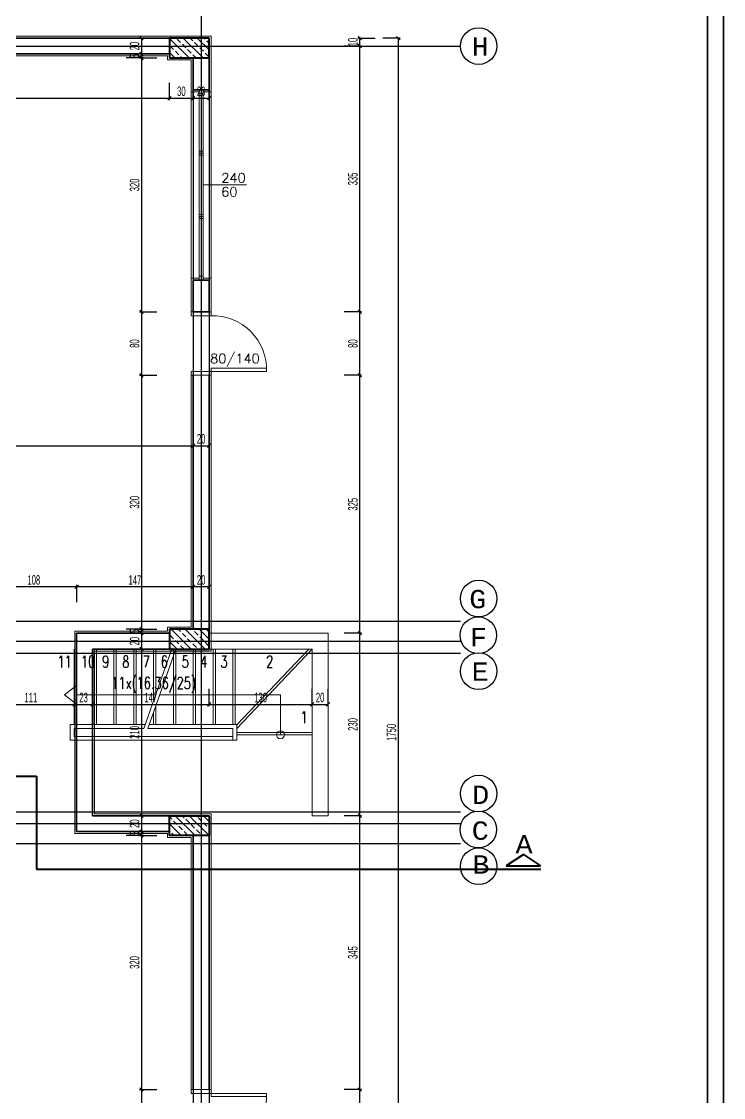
# Model space of a CAD drawing. Header units: inches. Extents: x -7543 to -822, y 102837 to 190349.
# Drawn here: x -831.948 to -831.771, y 102836.8934 to 102837.1646 of the extents above; entities that cross this region are included whole.
import ezdxf

# ---------------------------------------------------------------- set-up
doc = ezdxf.new("R2010")
doc.units = ezdxf.units.IN
doc.header["$MEASUREMENT"] = 0
for name, pattern in [('ACAD_ISO07W100', [3, 0, -3]), ('DASHDOTX2', [2, 1, -0.5, 0, -0.5]), ('DASHED', [19.049999999999997, 12.7, -6.35])]:
    doc.linetypes.add(name, pattern=pattern)
doc.layers.get('Defpoints').update_dxf_attribs({"lineweight": 25})
for name, color, linetype, lineweight in [('AKS', 1, 'Continuous', 25), ('ICOL', 55, 'Continuous', 25), ('KESİT', 7, 'Continuous', 40), ('KOLON', 2, 'Continuous', 40), ('SIVA', 150, 'Continuous', 15), ('TARAMA', 8, 'Continuous', 25), ('YAZI', 7, 'Continuous', 25)]:
    doc.layers.add(name, color=color, linetype=linetype, lineweight=lineweight)
for name, color, linetype, lineweight, true_color in [('DUVAR', 7, 'Continuous', 35, 0xfc4642), ('KAPI', 7, 'Continuous', 18, 0xffb360), ('MERDİVEN', 7, 'Continuous', 20, 0x16c244), ('PENCERE', 7, 'Continuous', 18, 0xffb360)]:
    doc.layers.add(name, color=color, linetype=linetype, lineweight=lineweight, true_color=true_color)
doc.styles.add('ISIM', font='monos.ttf', dxfattribs={"width": 1.1, "height": 200})
doc.styles.add('OLCU', font='tromand.shx', dxfattribs={"width": 0.6, "height": 12})
doc.styles.add('st1', font='romandtw.shx', dxfattribs={"width": 0.7, "height": 40})
doc.styles.add('TXTX', font='TXTX')

# ---------------------------------------------------------------- blocks, each defined once
blk = doc.blocks.new('E')
at = {"layer": 'ICOL'}
for p, q in [((0, -3.000000000002046), (0, 25)), ((-2.828427124746668, -2.828427124748032), (2.82842712474303, 2.828427124744394))]:
    blk.add_line(p, q, dxfattribs=at)
blk = doc.blocks.new('D')
at = {"layer": 'ICOL'}
for p, q in [((2.828427124746668, 2.828427124748032), (-2.82842712474303, -2.828427124744394)), ((0, 3.000000000002046), (0, -25))]:
    blk.add_line(p, q, dxfattribs=at)

msp = doc.modelspace()

# ---------------------------------------------------------------- linework, layer by layer
at = {"layer": 'AKS', "linetype": 'DASHDOTX2', "ltscale": 10}
for p, q in [((-831.9026923589181, 102837.1999318123), (-831.9026923589181, 102836.7812398905)), ((-832.1606991043424, 102837.1584307916), (-831.8373321386342, 102837.1584307916)), ((-832.1606991043424, 102837.0134307916), (-831.8373321386342, 102837.0134307916)), ((-832.1606991043424, 102837.0084307916), (-831.8373321386342, 102837.0084307916)), ((-831.8363101832437, 102837.0069219134), (-831.8363019229165, 102837.0069219134)), ((-832.1606991043424, 102837.0054307916), (-831.8373321386342, 102837.0054307916)), ((-832.1606991043424, 102836.9654307916), (-831.8373321386342, 102836.9654307916)), ((-832.1606991043424, 102836.9624307916), (-831.8373321386342, 102836.9624307916)), ((-832.1606991043424, 102836.9574307916), (-831.8373321386342, 102836.9574307916))]:
    msp.add_line(p, q, dxfattribs=at)
at = {"layer": 'AKS', "color": 0}
for centre in [(-831.8327121386343, 102837.1584307916), (-831.8327121386343, 102837.0191661472), (-831.8327967234104, 102837.0099219134), (-831.8327121386343, 102837.0008584121), (-831.8327121386343, 102836.970003171), (-831.8327967234104, 102836.9609396697), (-831.8327121386343, 102836.9516954359)]:
    msp.add_circle(centre, 0.004620000000000001, dxfattribs=at)
at = {"layer": 'Defpoints', "color": 6}
for p, q in [((-832.1131923589181, 102837.1604307916), (-831.9006923589181, 102837.1604307916)), ((-831.9006923589181, 102837.1604307916), (-831.9006923589184, 102837.0064307916)), ((-831.9006923589184, 102837.0064307916), (-831.9300923589183, 102837.0064307916)), ((-831.9300923589183, 102837.0064307916), (-831.9300923589183, 102836.9644307916)), ((-831.9300923589183, 102836.9644307916), (-831.9006923589181, 102836.9644307916)), ((-831.9006923589181, 102836.9644307916), (-831.9006923589181, 102836.8104307916))]:
    msp.add_line(p, q, dxfattribs=at)
at = {"layer": 'Defpoints', "color": 3}
for p, q in [((-832.0216923589182, 102837.1564307916), (-831.9106923589181, 102837.1564307916)), ((-831.9106923589181, 102837.1564307916), (-831.9106923589181, 102837.1554307916)), ((-831.9106923589181, 102837.1554307916), (-831.9046923589182, 102837.1554307916)), ((-831.9046923589182, 102837.1554307916), (-831.9046923589182, 102837.0114307916)), ((-831.9046923589182, 102837.0114307916), (-831.9106923589181, 102837.0114307916)), ((-831.9106923589181, 102837.0114307916), (-831.9106923589181, 102837.0104307916)), ((-831.9106923589181, 102837.0104307916), (-831.9340923589182, 102837.0104307916)), ((-831.9340923589182, 102837.0104307916), (-831.9340923589182, 102836.9604307916)), ((-831.9340923589182, 102836.9604307916), (-831.9106923589181, 102836.9604307916)), ((-831.9106923589181, 102836.9604307916), (-831.9106923589181, 102836.9594307916)), ((-831.9106923589181, 102836.9594307916), (-831.9046923589182, 102836.9594307916)), ((-831.9046923589182, 102836.9594307916), (-831.9046923589183, 102836.8154307916))]:
    msp.add_line(p, q, dxfattribs=at)
at = {"layer": 'DUVAR'}
for p, q in [((-831.7749687980481, 102836.6690845899), (-831.7749687980481, 102837.4354633095)), ((-831.7749687980481, 102836.6690845899), (-831.7749687980481, 102837.4354633095)), ((-831.7709687980482, 102836.6690845899), (-831.7709687980482, 102837.4354633095)), ((-831.7709687980482, 102836.6690845899), (-831.7709687980482, 102837.4354633095)), ((-831.9106923589181, 102837.1604307916), (-832.0216923589182, 102837.1604307916)), ((-831.9106923589181, 102837.1564307916), (-832.0216923589182, 102837.1564307916)), ((-831.9046923589182, 102837.1474307916), (-831.9046923589182, 102837.1554307916)), ((-831.9006923589181, 102837.1474307916), (-831.9006923589181, 102837.1554307916)), ((-831.9046923589182, 102837.1474307916), (-831.9006923589181, 102837.1474307916)), ((-831.9046923589182, 102837.0914307916), (-831.9046923589182, 102837.0994307916)), ((-831.9046923589182, 102837.0994307916), (-831.9006923589181, 102837.0994307916)), ((-831.9006923589181, 102837.0914307916), (-831.9006923589181, 102837.0994307916)), ((-831.9046923589182, 102837.0914307916), (-831.9006923589181, 102837.0914307916)), ((-831.9046923589182, 102837.0114307916), (-831.9046923589182, 102837.0754307916)), ((-831.9006923589181, 102837.0114307916), (-831.9006923589181, 102837.0754307916)), ((-831.9340923589182, 102837.0104307916), (-831.9106923589181, 102837.0104307916)), ((-831.9340923589182, 102837.0104307916), (-831.9340923589182, 102836.9604307916)), ((-831.9300923589183, 102837.0064307916), (-831.9300923589183, 102836.9644307916)), ((-831.9300923589183, 102837.0064307916), (-831.9106923589181, 102837.0064307916)), ((-831.9300923589183, 102836.9644307916), (-831.9106923589181, 102836.9644307916)), ((-831.9340923589182, 102836.9604307916), (-831.9106923589181, 102836.9604307916)), ((-831.9046923589182, 102836.8954307916), (-831.9046923589182, 102836.9594307916)), ((-831.9006923589181, 102836.8954307916), (-831.9006923589181, 102836.9594307916))]:
    msp.add_line(p, q, dxfattribs=at)
at = {"layer": 'ICOL'}
for p, q in [((-831.8626982888577, 102837.1605867916), (-831.8626982888577, 102837.1607427916)), ((-831.9177418908343, 102837.1602747916), (-831.9177418908343, 102837.1565867916)), ((-831.8626982888577, 102837.1584307916), (-831.8626982888577, 102837.1604307916)), ((-831.8626982888577, 102837.1582747916), (-831.8626982888577, 102837.1581187916)), ((-831.8626982888577, 102837.0915867916), (-831.8626982888577, 102837.1582747916)), ((-831.8529585462119, 102836.8105867916), (-831.8529585462119, 102837.1602747916)), ((-831.9177418908343, 102837.1565867916), (-831.9177418908343, 102837.1567427916)), ((-831.9177418908343, 102837.1564307916), (-831.9177418908343, 102837.1554307916)), ((-831.9177418908343, 102837.1552747916), (-831.9177418908343, 102837.0915867916)), ((-831.9177418908343, 102837.1552747916), (-831.9177418908343, 102837.1551187916)), ((-832.0215363589182, 102837.1452874482), (-831.9108483589182, 102837.1452874482)), ((-831.9105363589182, 102837.1452874482), (-831.9048483589181, 102837.1452874482)), ((-831.9045363589182, 102837.1452874482), (-831.9008483589182, 102837.1452874482)), ((-831.9177418908343, 102837.0912747916), (-831.9177418908343, 102837.0755867916)), ((-831.8626982888577, 102837.0755867916), (-831.8626982888577, 102837.0912747916)), ((-831.9177418908343, 102837.0752747916), (-831.9177418908343, 102837.0115867916)), ((-831.8626982888577, 102837.0105867916), (-831.8626982888577, 102837.0752747916)), ((-832.1090363589182, 102837.0576894265), (-831.9048483589181, 102837.0576894265)), ((-831.9045363589182, 102837.0576894265), (-831.9008483589182, 102837.0576894265)), ((-831.9342483589182, 102837.0221144528), (-831.9555363589182, 102837.0221144528)), ((-831.9048483589181, 102837.0221144528), (-831.9339363589182, 102837.0221144528)), ((-831.9008483589182, 102837.0221144528), (-831.9045363589182, 102837.0221144528)), ((-831.9177418908343, 102837.0115867916), (-831.9177418908343, 102837.0117427916)), ((-831.9177418908343, 102837.0114307916), (-831.9177418908343, 102837.0104307916)), ((-831.9177418908343, 102837.0102747916), (-831.9177418908343, 102837.0065867916)), ((-831.9177418908343, 102837.0102747916), (-831.9177418908343, 102837.0101187916)), ((-831.8626982888577, 102836.9645867916), (-831.8626982888577, 102837.0102747916)), ((-831.9177418908343, 102837.0062747916), (-831.9177418908343, 102836.9645867916)), ((-831.9565363589182, 102836.992493137), (-831.9347483589182, 102836.992493137)), ((-831.9344363589182, 102836.992493137), (-831.9302483589182, 102836.992493137)), ((-831.9299363589182, 102836.992493137), (-831.9008483589182, 102836.992493137)), ((-831.9005363589182, 102836.992493137), (-831.8748483589181, 102836.992493137)), ((-831.8745363589181, 102836.992493137), (-831.8708483589182, 102836.992493137)), ((-831.9177418908343, 102836.9642747916), (-831.9177418908343, 102836.9605867916)), ((-831.8626982888577, 102836.8955867916), (-831.8626982888577, 102836.9642747916)), ((-831.9177418908343, 102836.9605867916), (-831.9177418908343, 102836.9607427916)), ((-831.9177418908343, 102836.9604307916), (-831.9177418908343, 102836.9594307916)), ((-831.9177418908343, 102836.9592747916), (-831.9177418908343, 102836.8955867916)), ((-831.9177418908343, 102836.9592747916), (-831.9177418908343, 102836.9591187916)), ((-831.9177418908343, 102836.8952747916), (-831.9177418908343, 102836.8795867916)), ((-831.8626982888577, 102836.8795867916), (-831.8626982888577, 102836.8952747916))]:
    msp.add_line(p, q, dxfattribs=at)
at = {"layer": 'KAPI'}
for p, q in [((-831.9051923589183, 102837.0914307916), (-831.9051923589183, 102837.0904307916)), ((-831.9051923589183, 102837.0914307916), (-831.9001923589182, 102837.0914307916)), ((-831.9001923589182, 102837.0904307916), (-831.9051923589183, 102837.0904307916)), ((-831.9001923589182, 102837.0904307916), (-831.9001923589182, 102837.0914307916)), ((-831.9051923589182, 102837.0764307916), (-831.9001923589182, 102837.0764307916)), ((-831.9051923589182, 102837.0754307916), (-831.9051923589182, 102837.0764307916)), ((-831.9001923589182, 102837.0772307916), (-831.8861923589182, 102837.0772307916)), ((-831.9001923589182, 102837.0772307916), (-831.9001923589182, 102837.0764307916)), ((-831.9001923589182, 102837.0754307916), (-831.9001923589182, 102837.0764307916)), ((-831.9001923589182, 102837.0764307916), (-831.8861923589182, 102837.0764307916)), ((-831.9051923589182, 102837.0754307916), (-831.9001923589182, 102837.0754307916)), ((-831.9051923589182, 102836.8954307916), (-831.9051923589182, 102836.8944307916)), ((-831.9051923589182, 102836.8954307916), (-831.9001923589182, 102836.8954307916)), ((-831.9001923589182, 102836.8954307916), (-831.9001923589182, 102836.8944307916)), ((-831.9051923589182, 102836.8944307916), (-831.9001923589182, 102836.8944307916)), ((-831.9001923589182, 102836.8944307916), (-831.8861923589182, 102836.8944307916)), ((-831.9001923589182, 102836.8936307916), (-831.9001923589182, 102836.8944307916)), ((-831.9001923589182, 102836.8936307916), (-831.8861923589182, 102836.8936307916))]:
    msp.add_line(p, q, dxfattribs=at)
for centre, start, end in [((-831.8997923589181, 102837.0768307916), 358.3153156342385, 91.68468432128964), ((-831.8997923589181, 102836.8940307916), 268.3153156787103, 1.684684365761425)]:
    msp.add_arc(centre, 0.01360588108135596, start, end, dxfattribs=at)
at = {"layer": 'KESİT', "linetype": 'DASHED'}
for p, q in [((-832.1584296679092, 102836.9744292097), (-831.9442247764046, 102836.9744292097)), ((-831.9442247764046, 102836.9744292097), (-831.9442247764046, 102836.9509768006)), ((-831.9442247764046, 102836.9509768006), (-831.8170661445354, 102836.9509768006))]:
    msp.add_line(p, q, dxfattribs=at)
at = {"layer": 'KESİT'}
for p, q in [((-831.8214333043302, 102836.9546559435), (-831.825776213873, 102836.9517727222)), ((-831.8214333043302, 102836.9546559435), (-831.8170903947873, 102836.9517727222)), ((-831.825776213873, 102836.9517727222), (-831.8170903947873, 102836.9517727222))]:
    msp.add_line(p, q, dxfattribs=at)
at = {"layer": 'KOLON'}
for p, q in [((-831.9006923589181, 102837.1604307916), (-831.9106923589181, 102837.1604307916)), ((-831.9106923589181, 102837.1604307916), (-831.9106923589181, 102837.1554307916)), ((-831.9006923589181, 102837.1554307916), (-831.9006923589181, 102837.1604307916)), ((-831.9106923589181, 102837.1554307916), (-831.9006923589181, 102837.1554307916)), ((-831.9006923589181, 102837.0114307916), (-831.9106923589181, 102837.0114307916)), ((-831.9106923589181, 102837.0114307916), (-831.9106923589181, 102837.0064307916)), ((-831.9006923589181, 102837.0064307916), (-831.9006923589181, 102837.0114307916)), ((-831.9106923589181, 102837.0064307916), (-831.9006923589181, 102837.0064307916)), ((-831.9106923589181, 102836.9594307916), (-831.9106923589181, 102836.9644307916)), ((-831.9106923589181, 102836.9644307916), (-831.9006923589181, 102836.9644307916)), ((-831.9006923589181, 102836.9644307916), (-831.9006923589181, 102836.9594307916)), ((-831.9006923589181, 102836.9594307916), (-831.9106923589181, 102836.9594307916))]:
    msp.add_line(p, q, dxfattribs=at)
at = {"layer": 'MERDİVEN'}
for p, q in [((-831.9006923589181, 102837.0104307916), (-831.8706923589182, 102837.0104307916)), ((-831.8706923589182, 102837.0104307916), (-831.8706923589182, 102836.9644307916)), ((-831.9340923589182, 102836.9874307916), (-831.9340923589182, 102837.0064307916)), ((-831.9171911994603, 102836.9864307916), (-831.9100356464776, 102837.0067627684)), ((-831.916131077348, 102836.9864307916), (-831.9090923589182, 102837.0064307916)), ((-831.9090923589182, 102837.0064307916), (-831.9090923589182, 102836.9874307916)), ((-831.9040923589182, 102837.0064307916), (-831.9040923589182, 102836.9874307916)), ((-831.9006923589181, 102837.0064307916), (-831.8746923589182, 102837.0064307916)), ((-831.8990923589181, 102837.0064307916), (-831.8990923589182, 102836.9874307916)), ((-831.8940923589182, 102837.0064307916), (-831.8940923589182, 102836.9874307916)), ((-831.8936923589182, 102836.9864307916), (-831.8746923589182, 102837.0064307916)), ((-831.8746923589182, 102837.0064307916), (-831.8746923589182, 102836.9644307916)), ((-831.8826923589181, 102836.9949307916), (-831.9131396220154, 102836.9949307916)), ((-831.8826923589181, 102836.9949307916), (-831.8826923589181, 102836.9848307916)), ((-831.9140923589182, 102836.9874307916), (-831.9140923589182, 102836.9922236598)), ((-831.9157791414266, 102836.9874307916), (-831.8936923589182, 102836.9874307916)), ((-831.8936923589182, 102836.9874307916), (-831.8936923589182, 102836.9834307916)), ((-831.916131077348, 102836.9864307916), (-831.8946923589182, 102836.9864307916)), ((-831.8946923589182, 102836.9864307916), (-831.8946923589182, 102836.9834307916)), ((-831.8936923589182, 102836.9848307916), (-831.8746923589182, 102836.9848307916)), ((-831.8946923589182, 102836.9834307916), (-831.8936923589182, 102836.9834307916)), ((-831.8746923589182, 102836.9644307916), (-831.8706923589182, 102836.9644307916))]:
    msp.add_line(p, q, dxfattribs=at)
at = {"layer": 'MERDİVEN', "linetype": 'ACAD_ISO07W100'}
for p, q in [((-831.9346923589181, 102836.9874307916), (-831.9346923589183, 102837.0064307916)), ((-831.9296923589181, 102836.9874307916), (-831.9296923589181, 102837.0064307916)), ((-831.9290923589182, 102836.9874307916), (-831.9290923589182, 102837.0064307916)), ((-831.9246923589182, 102836.9874307916), (-831.9246923589183, 102837.0064307916)), ((-831.9240923589182, 102836.9874307916), (-831.9240923589182, 102837.0064307916)), ((-831.9196923589182, 102836.9874307916), (-831.9196923589182, 102837.0064307916)), ((-831.9190923589182, 102836.9874307916), (-831.9190923589182, 102837.0064307916)), ((-831.9146923589182, 102836.9935310629), (-831.9146923589183, 102837.0064307916)), ((-831.9140923589182, 102836.9952359187), (-831.9140923589182, 102837.0064307916)), ((-831.9096923589182, 102837.0064307916), (-831.9096923589182, 102836.9874307916)), ((-831.9046923589182, 102837.0064307916), (-831.9046923589182, 102836.9874307916)), ((-831.8996923589182, 102837.0064307916), (-831.8996923589182, 102836.9874307916)), ((-831.8946923589182, 102837.0064307916), (-831.8946923589182, 102836.9874307916)), ((-831.8936923589182, 102836.9873019356), (-831.8755199457717, 102837.0064307916)), ((-831.9371444669042, 102836.9949307916), (-831.9340923589182, 102836.9972780899)), ((-831.9371444669042, 102836.9949307916), (-831.9340923589182, 102836.9972780899)), ((-831.9371444669042, 102836.9949307916), (-831.9340923589182, 102836.9925834933)), ((-831.9371444669042, 102836.9949307916), (-831.9340923589182, 102836.9925834933)), ((-831.9141997441276, 102836.9949307916), (-831.9340923589182, 102836.9949307916)), ((-831.9146923589182, 102836.9874307916), (-831.9146923589182, 102836.990518804)), ((-831.9356923589182, 102836.9874307916), (-831.9168392635388, 102836.9874307916)), ((-831.9356923589182, 102836.9874307916), (-831.9356923589182, 102836.9834307916)), ((-831.9346923589181, 102836.9864307916), (-831.9171911994603, 102836.9864307916)), ((-831.9346923589181, 102836.9864307916), (-831.9346923589181, 102836.9844307916)), ((-831.9346923589181, 102836.9844307916), (-831.8946923589182, 102836.9844307916)), ((-831.8936923589182, 102836.9854307916), (-831.8746923589182, 102836.9854307916)), ((-831.9356923589182, 102836.9834307916), (-831.8946923589182, 102836.9834307916))]:
    msp.add_line(p, q, dxfattribs=at)
at = {"layer": 'MERDİVEN'}
msp.add_circle((-831.8826923589181, 102836.9848307916), 0.001, dxfattribs=at)
at = {"layer": 'PENCERE'}
for p, q in [((-831.9051923589182, 102837.0999307916), (-831.9051923589182, 102837.1469307916)), ((-831.9031923589182, 102837.0994307916), (-831.9031923589182, 102837.1474307916)), ((-831.9021923589182, 102837.0994307916), (-831.9021923589182, 102837.1474307916)), ((-831.9001923589182, 102837.1469307916), (-831.9001923589182, 102837.0999307916)), ((-831.9031923589182, 102837.1464307916), (-831.9021923589182, 102837.1464307916)), ((-831.9026923589182, 102837.1319307916), (-831.9026923589182, 102837.1464307916)), ((-831.9031923589182, 102837.1319307916), (-831.9021923589182, 102837.1319307916)), ((-831.9031923589182, 102837.1314307916), (-831.9021923589182, 102837.1314307916)), ((-831.9031923589182, 102837.1309307916), (-831.9021923589182, 102837.1309307916)), ((-831.9026923589182, 102837.1159307916), (-831.9026923589182, 102837.1309307916)), ((-831.8912757106086, 102837.1234307916), (-831.9021923589182, 102837.1234307916)), ((-831.9031923589182, 102837.1159307916), (-831.9021923589182, 102837.1159307916)), ((-831.9031923589182, 102837.1154307916), (-831.9021923589182, 102837.1154307916)), ((-831.9031923589182, 102837.1149307916), (-831.9021923589182, 102837.1149307916)), ((-831.9026923589182, 102837.1004307916), (-831.9026923589182, 102837.1149307916)), ((-831.9031923589182, 102837.1004307916), (-831.9021923589182, 102837.1004307916))]:
    msp.add_line(p, q, dxfattribs=at)
at = {"layer": 'SIVA'}
for p, q in [((-831.9001923589182, 102837.1609307916), (-832.1136923589181, 102837.1609307916)), ((-831.9001923589182, 102837.1609307916), (-831.9001923589182, 102837.1469307916)), ((-831.9111923589182, 102837.1559307916), (-832.0211923589181, 102837.1559307916)), ((-831.9111923589182, 102837.1559307916), (-831.9111923589182, 102837.1549307916)), ((-831.9051923589182, 102837.1549307916), (-831.9111923589182, 102837.1549307916)), ((-831.9051923589182, 102837.1469307916), (-831.9051923589182, 102837.1549307916)), ((-831.9051923589182, 102837.1469307916), (-831.9031923589182, 102837.1469307916)), ((-831.9021923589182, 102837.1469307916), (-831.9001923589182, 102837.1469307916)), ((-831.9051923589182, 102837.0914307916), (-831.9051923589182, 102837.0999307916)), ((-831.9051923589182, 102837.0999307916), (-831.9031923589182, 102837.0999307916)), ((-831.9021923589182, 102837.0999307916), (-831.9001923589182, 102837.0999307916)), ((-831.9001923589182, 102837.0999307916), (-831.9001923589182, 102837.0914307916)), ((-831.9051923589182, 102837.0914307916), (-831.9046923589182, 102837.0914307916)), ((-831.9006923589181, 102837.0914307916), (-831.9001923589182, 102837.0914307916)), ((-831.9051923589182, 102837.0119307916), (-831.9051923589182, 102837.0754307916)), ((-831.9046923589182, 102837.0754307916), (-831.9051923589182, 102837.0754307916)), ((-831.9006923589181, 102837.0754307916), (-831.9001923589182, 102837.0754307916)), ((-831.9001923589182, 102837.0754307916), (-831.9001923589182, 102837.0059307916)), ((-831.9111923589182, 102837.0119307916), (-831.9111923589182, 102837.0109307916)), ((-831.9051923589182, 102837.0119307916), (-831.9111923589182, 102837.0119307916)), ((-831.9111923589182, 102837.0109307916), (-831.9345923589182, 102837.0109307916)), ((-831.9345923589182, 102837.0109307916), (-831.9345923589182, 102836.9599307916)), ((-831.9295923589182, 102837.0059307916), (-831.9295923589182, 102836.9649307916)), ((-831.9295923589182, 102837.0059307916), (-831.9101923589182, 102837.0059307916)), ((-831.9001923589182, 102837.0059307916), (-831.9111923589182, 102837.0059307916)), ((-831.9295923589182, 102836.9649307916), (-831.9101923589182, 102836.9649307916)), ((-831.9001923589182, 102836.9649307916), (-831.9111923589182, 102836.9649307916)), ((-831.9001923589182, 102836.8954307916), (-831.9001923589182, 102836.9649307916)), ((-831.9111923589182, 102836.9599307916), (-831.9345923589182, 102836.9599307916)), ((-831.9111923589182, 102836.9599307916), (-831.9111923589182, 102836.9589307916)), ((-831.9051923589182, 102836.9589307916), (-831.9111923589182, 102836.9589307916)), ((-831.9051923589182, 102836.8954307916), (-831.9051923589182, 102836.9589307916)), ((-831.9051923589182, 102836.8954307916), (-831.9046923589182, 102836.8954307916)), ((-831.9006923589181, 102836.8954307916), (-831.9001923589182, 102836.8954307916))]:
    msp.add_line(p, q, dxfattribs=at)
at = {"layer": 'TARAMA'}
for p, q in [((-831.9106923589181, 102837.1603660881), (-831.905757062409, 102837.1554307916)), ((-831.9105245012781, 102837.1584304635), (-831.9096406178016, 102837.15754658)), ((-831.9087567343252, 102837.1601982304), (-831.9078728508487, 102837.159314347)), ((-831.9074309091104, 102837.1588724052), (-831.9065470256339, 102837.1579885218)), ((-831.907221528503, 102837.1604307916), (-831.902221528503, 102837.1554307916)), ((-831.905453761547, 102837.1604307916), (-831.904779258681, 102837.1597562887)), ((-831.9043373169427, 102837.159314347), (-831.9034534334662, 102837.1584304635)), ((-831.903685994597, 102837.1604307916), (-831.9006923589181, 102837.1574371559)), ((-831.903011491728, 102837.1579885218), (-831.9021276082515, 102837.1571046383)), ((-831.9019182276412, 102837.1604307916), (-831.9016856665132, 102837.1601982304)), ((-831.901243724775, 102837.1597562887), (-831.9006923589181, 102837.1592049228)), ((-831.9106923589181, 102837.1568305542), (-831.9092925963149, 102837.1554307916)), ((-831.9091986760634, 102837.1571046383), (-831.9083147925869, 102837.1562207548)), ((-831.9078728508487, 102837.1557788131), (-831.907524829359, 102837.1554307916)), ((-831.9061050838957, 102837.15754658), (-831.9052212004192, 102837.1566626965)), ((-831.904779258681, 102837.1562207548), (-831.903989295453, 102837.1554307916)), ((-831.9016856665132, 102837.1566626965), (-831.9008017830367, 102837.1557788131)), ((-831.9102494864579, 102837.0114307916), (-831.9052494864579, 102837.0064307916)), ((-831.908481719502, 102837.0114307916), (-831.9078728508487, 102837.0108219229)), ((-831.906713952552, 102837.0114307916), (-831.901713952552, 102837.0064307916)), ((-831.904946185596, 102837.0114307916), (-831.904779258681, 102837.0112638647)), ((-831.9031784186461, 102837.0114307916), (-831.9006923589181, 102837.0089447318)), ((-831.9105245012781, 102837.0099380395), (-831.9096406178016, 102837.009054156)), ((-831.9091986760634, 102837.0086122142), (-831.9083147925869, 102837.0077283308)), ((-831.9074309091104, 102837.0103799812), (-831.9065470256339, 102837.0094960977)), ((-831.9061050838957, 102837.009054156), (-831.9052212004192, 102837.0081702725)), ((-831.9043373169427, 102837.0108219229), (-831.9034534334662, 102837.0099380395)), ((-831.903011491728, 102837.0094960977), (-831.9021276082515, 102837.0086122142)), ((-831.901243724775, 102837.0112638647), (-831.9006923589181, 102837.0107124988)), ((-831.9106923589181, 102837.0083381301), (-831.9087850203639, 102837.0064307916)), ((-831.9106923589181, 102837.0065703632), (-831.9105527873139, 102837.0064307916)), ((-831.9078728508487, 102837.007286389), (-831.907017253408, 102837.0064307916)), ((-831.904779258681, 102837.0077283308), (-831.9038953752045, 102837.0068444473)), ((-831.9016856665132, 102837.0081702725), (-831.9008017830367, 102837.007286389)), ((-831.9106923589181, 102836.9641439563), (-831.9100825595399, 102836.9635341569)), ((-831.9096406178016, 102836.9630922152), (-831.9087567343252, 102836.9622083317)), ((-831.909211427236, 102836.9644307916), (-831.9042114272359, 102836.9594307916)), ((-831.90744366028, 102836.9644307916), (-831.9069889673722, 102836.9639760987)), ((-831.9065470256339, 102836.9635341569), (-831.9056631421574, 102836.9626502735)), ((-831.90567589333, 102836.9644307916), (-831.9006923589181, 102836.9594472572)), ((-831.9039081263741, 102836.9644307916), (-831.9038953752045, 102836.9644180404)), ((-831.9034534334662, 102836.9639760987), (-831.9025695499897, 102836.9630922152)), ((-831.902140359424, 102836.9644307916), (-831.9006923589181, 102836.9629827911)), ((-831.9021276082515, 102836.9626502735), (-831.901243724775, 102836.96176639)), ((-831.9106923589181, 102836.9623761894), (-831.9077469611418, 102836.9594307916)), ((-831.9106923589181, 102836.9606084224), (-831.9105245012781, 102836.9604405648)), ((-831.9100825595399, 102836.959998623), (-831.9095147280918, 102836.9594307916)), ((-831.9083147925869, 102836.96176639), (-831.9074309091104, 102836.9608825065)), ((-831.9069889673722, 102836.9604405648), (-831.9061050838957, 102836.9595566813)), ((-831.9052212004192, 102836.9622083317), (-831.9043373169427, 102836.9613244482)), ((-831.9038953752045, 102836.9608825065), (-831.903011491728, 102836.959998623)), ((-831.9008017830367, 102836.9613244482), (-831.9006923589181, 102836.9612150241)), ((-831.9025695499897, 102836.9595566813), (-831.90244366028, 102836.9594307916))]:
    msp.add_line(p, q, dxfattribs=at)

# ---------------------------------------------------------------- block references
at = {"layer": 'ICOL'}
for name, p, xscale, yscale, zscale, rotation in [('D', (-831.9177418908343, 102837.1604307916), 0.000155999994603917, 0.000155999994603917, 0.000155999994603917, 90), ('E', (-831.8626982888577, 102837.1604307916), 0.000155999994603917, 0.000155999994603917, 0.000155999994603917, 270), ('E', (-831.8529585462119, 102837.1604307916), 0.000155999994603917, 0.000155999994603917, 0.000155999994603917, 90), ('E', (-831.8626982888577, 102837.1584307916), 0.000155999994603917, 0.000155999994603917, 0.000155999994603917, 90), ('D', (-831.8626982888577, 102837.1584307916), 0.000155999994603917, 0.000155999994603917, 0.000155999994603917, 90), ('D', (-831.9177418908343, 102837.1564307916), 0.000155999994603917, 0.000155999994603917, 0.000155999994603917, 270), ('E', (-831.9177418908343, 102837.1554307916), 0.000155999994603917, 0.000155999994603917, 0.000155999994603917, 90), ('E', (-831.9177418908343, 102837.1564307916), 0.000155999994603917, 0.000155999994603917, 0.000155999994603917, 270), ('D', (-831.9177418908343, 102837.1554307916), 0.000155999994603917, 0.000155999994603917, 0.000155999994603917, 90), ('D', (-831.9106923589181, 102837.1452874482), 0.0001559999999471984, 0.0001559999999471984, 0.0001559999999471984, 180), ('D', (-831.9046923589182, 102837.1452874482), 0.0001559999999471984, 0.0001559999999471984, 0.0001559999999471984, 180), ('D', (-831.9177418908343, 102837.0914307916), 0.000155999994603917, 0.000155999994603917, 0.000155999994603917, 90), ('E', (-831.9177418908343, 102837.0914307916), 0.000155999994603917, 0.000155999994603917, 0.000155999994603917, 270), ('D', (-831.8626982888577, 102837.0914307916), 0.000155999994603917, 0.000155999994603917, 0.000155999994603917, 270), ('E', (-831.8626982888577, 102837.0914307916), 0.000155999994603917, 0.000155999994603917, 0.000155999994603917, 90), ('D', (-831.9177418908343, 102837.0754307916), 0.000155999994603917, 0.000155999994603917, 0.000155999994603917, 90), ('E', (-831.9177418908343, 102837.0754307916), 0.000155999994603917, 0.000155999994603917, 0.000155999994603917, 270), ('D', (-831.8626982888577, 102837.0754307916), 0.000155999994603917, 0.000155999994603917, 0.000155999994603917, 270), ('E', (-831.8626982888577, 102837.0754307916), 0.000155999994603917, 0.000155999994603917, 0.000155999994603917, 90), ('D', (-831.9046923589182, 102837.0576894265), 0.0001559999999471984, 0.0001559999999471984, 0.0001559999999471984, 180), ('E', (-831.9340923589182, 102837.0221144528), 0.0001559999999471984, 0.0001559999999471984, 0.0001559999999471984, 180), ('E', (-831.9046923589182, 102837.0221144528), 0.0001559999999471984, 0.0001559999999471984, 0.0001559999999471984, 180), ('D', (-831.9177418908343, 102837.0114307916), 0.000155999994603917, 0.000155999994603917, 0.000155999994603917, 270), ('E', (-831.9177418908343, 102837.0114307916), 0.000155999994603917, 0.000155999994603917, 0.000155999994603917, 270), ('E', (-831.9177418908343, 102837.0104307916), 0.000155999994603917, 0.000155999994603917, 0.000155999994603917, 90), ('D', (-831.9177418908343, 102837.0104307916), 0.000155999994603917, 0.000155999994603917, 0.000155999994603917, 90), ('D', (-831.8626982888577, 102837.0104307916), 0.000155999994603917, 0.000155999994603917, 0.000155999994603917, 270), ('E', (-831.8626982888577, 102837.0104307916), 0.000155999994603917, 0.000155999994603917, 0.000155999994603917, 90), ('D', (-831.9177418908343, 102837.0064307916), 0.000155999994603917, 0.000155999994603917, 0.000155999994603917, 90), ('E', (-831.9177418908343, 102837.0064307916), 0.000155999994603917, 0.000155999994603917, 0.000155999994603917, 270), ('D', (-831.9345923589182, 102836.992493137), 0.0001559999999471984, 0.0001559999999471984, 0.0001559999999471984, 180), ('D', (-831.9300923589183, 102836.992493137), 0.0001559999999471984, 0.0001559999999471984, 0.0001559999999471984, 180), ('D', (-831.9006923589181, 102836.992493137), 0.0001559999999471984, 0.0001559999999471984, 0.0001559999999471984, 180), ('D', (-831.8746923589182, 102836.992493137), 0.0001559999999471984, 0.0001559999999471984, 0.0001559999999471984, 180), ('D', (-831.9177418908343, 102836.9644307916), 0.000155999994603917, 0.000155999994603917, 0.000155999994603917, 90), ('E', (-831.9177418908343, 102836.9644307916), 0.000155999994603917, 0.000155999994603917, 0.000155999994603917, 270), ('D', (-831.8626982888577, 102836.9644307916), 0.000155999994603917, 0.000155999994603917, 0.000155999994603917, 270), ('E', (-831.8626982888577, 102836.9644307916), 0.000155999994603917, 0.000155999994603917, 0.000155999994603917, 90), ('D', (-831.9177418908343, 102836.9604307916), 0.000155999994603917, 0.000155999994603917, 0.000155999994603917, 270), ('E', (-831.9177418908343, 102836.9594307916), 0.000155999994603917, 0.000155999994603917, 0.000155999994603917, 90), ('E', (-831.9177418908343, 102836.9604307916), 0.000155999994603917, 0.000155999994603917, 0.000155999994603917, 270), ('D', (-831.9177418908343, 102836.9594307916), 0.000155999994603917, 0.000155999994603917, 0.000155999994603917, 90), ('D', (-831.9177418908343, 102836.8954307916), 0.000155999994603917, 0.000155999994603917, 0.000155999994603917, 90), ('E', (-831.9177418908343, 102836.8954307916), 0.000155999994603917, 0.000155999994603917, 0.000155999994603917, 270), ('D', (-831.8626982888577, 102836.8954307916), 0.000155999994603917, 0.000155999994603917, 0.000155999994603917, 270), ('E', (-831.8626982888577, 102836.8954307916), 0.000155999994603917, 0.000155999994603917, 0.000155999994603917, 90)]:
    msp.add_blockref(name, p, dxfattribs=dict(at, xscale=xscale, yscale=yscale, zscale=zscale, rotation=rotation))
at = {"layer": 'ICOL', "xscale": 0.0001559999999471984, "yscale": 0.0001559999999471984, "zscale": 0.0001559999999471984}
for name, p in [('E', (-831.9106923589181, 102837.1452874482)), ('E', (-831.9046923589182, 102837.1452874482)), ('E', (-831.9006923589181, 102837.1452874482)), ('E', (-831.9046923589182, 102837.0576894265)), ('E', (-831.9006923589181, 102837.0576894265)), ('D', (-831.9340923589182, 102837.0221144528)), ('D', (-831.9046923589182, 102837.0221144528)), ('D', (-831.9006923589181, 102837.0221144528)), ('E', (-831.9345923589182, 102836.992493137)), ('E', (-831.9300923589183, 102836.992493137)), ('E', (-831.9006923589181, 102836.992493137)), ('E', (-831.8746923589182, 102836.992493137)), ('E', (-831.8706923589182, 102836.992493137))]:
    msp.add_blockref(name, p, dxfattribs=at)

# ---------------------------------------------------------------- texts
at = {"layer": 'AKS', "style": 'ISIM', "width": 1.1}
for s, p in [('H', (-831.8344785010672, 102837.1559790176)), ('G', (-831.835096920491, 102837.0167241382)), ('F', (-831.8348752878319, 102837.0071543828)), ('E', (-831.8344937295248, 102836.9984343294)), ('D', (-831.8343376172253, 102836.9673843106)), ('C', (-831.8344531486819, 102836.9583552316)), ('A', (-831.8234132928575, 102836.9549220039)), ('B', (-831.8342769046462, 102836.9498307543))]:
    msp.add_text(s, height=0.004620000000000001, dxfattribs=at).set_placement(p)
at = {"layer": 'ICOL', "char_height": 0.0024, "attachment_point": 5, "rotation": 90, "style": 'OLCU'}
for s, insert in [('\\A1;20', (-831.9194698908344, 102837.1584307916)), ('\\A1;10', (-831.8644262888577, 102837.1594307916)), ('\\A1;5', (-831.9194698908344, 102837.1559307916)), ('\\A1;335', (-831.8644262888577, 102837.1249307916)), ('\\A1;320', (-831.9194698908344, 102837.1234307916)), ('\\A1;80', (-831.9194698908344, 102837.0834307916)), ('\\A1;80', (-831.8644262888577, 102837.0834307916)), ('\\A1;320', (-831.9194698908344, 102837.0434307916)), ('\\A1;325', (-831.8644262888577, 102837.0429307916)), ('\\A1;5', (-831.9194698908344, 102837.0109307916)), ('\\A1;20', (-831.9194698908344, 102837.0084307916)), ('\\A1;210', (-831.9194698908344, 102836.9854307916)), ('\\A1;230', (-831.8644262888577, 102836.9874307916)), ('\\A1;1750', (-831.8546865462118, 102836.9854307916)), ('\\A1;20', (-831.9194698908344, 102836.9624307916)), ('\\A1;5', (-831.9194698908344, 102836.9599307916)), ('\\A1;345', (-831.8644262888577, 102836.9299307916)), ('\\A1;320', (-831.9194698908344, 102836.9274307916))]:
    msp.add_mtext(s, dxfattribs=dict(at, insert=insert))
at = {"layer": 'ICOL', "char_height": 0.0024, "attachment_point": 5, "style": 'OLCU'}
for s, insert in [('\\A1;30', (-831.9076923589182, 102837.1470154482)), ('\\A1;20', (-831.9026923589182, 102837.1470154482)), ('\\A1;20', (-831.9026923589182, 102837.0594174265)), ('\\A1;108', (-831.9448923589182, 102837.0238424529)), ('\\A1;147', (-831.9193923589182, 102837.0238424529)), ('\\A1;20', (-831.9026923589182, 102837.0238424529)), ('\\A1;111', (-831.9456423589182, 102836.994221137)), ('\\A1;23', (-831.9323423589183, 102836.994221137)), ('\\A1;147', (-831.9153923589182, 102836.994221137)), ('\\A1;130', (-831.8876923589182, 102836.994221137)), ('\\A1;20', (-831.8726923589181, 102836.994221137))]:
    msp.add_mtext(s, dxfattribs=dict(at, insert=insert))
at = {"layer": 'KAPI', "style": 'TXTX'}
msp.add_text('80/140', height=0.0024, dxfattribs=at).set_placement((-831.9004415516722, 102837.0784801459))
at = {"layer": 'PENCERE', "style": 'TXTX'}
for s, p in [('240', (-831.8976345363756, 102837.1240034016)), ('60', (-831.8976345363756, 102837.1204868549))]:
    msp.add_text(s, height=0.0024, dxfattribs=at).set_placement(p)
at = {"layer": 'YAZI', "style": 'st1', "width": 0.7}
for s, p in [('11', (-831.9389348663043, 102837.0017657595)), ('10', (-831.9330158985451, 102837.0017657595)), ('9', (-831.927643291177, 102837.0017657595)), ('8', (-831.9225894099178, 102837.0017657595)), ('7', (-831.9174272538896, 102837.0017657595)), ('6', (-831.912900676154, 102837.0017657595)), ('5', (-831.9075980074896, 102837.0017657595)), ('4', (-831.9029352049126, 102837.0017657595)), ('3', (-831.8978348248967, 102837.0017657595)), ('2', (-831.8862857914896, 102837.0017657595)), ('11x(16.36/25)', (-831.9253468240191, 102836.9963715173)), ('1', (-831.8776597004187, 102836.9877294271))]:
    msp.add_text(s, height=0.002999999999999999, dxfattribs=at).set_placement(p)

doc.saveas('drawing.dxf')
